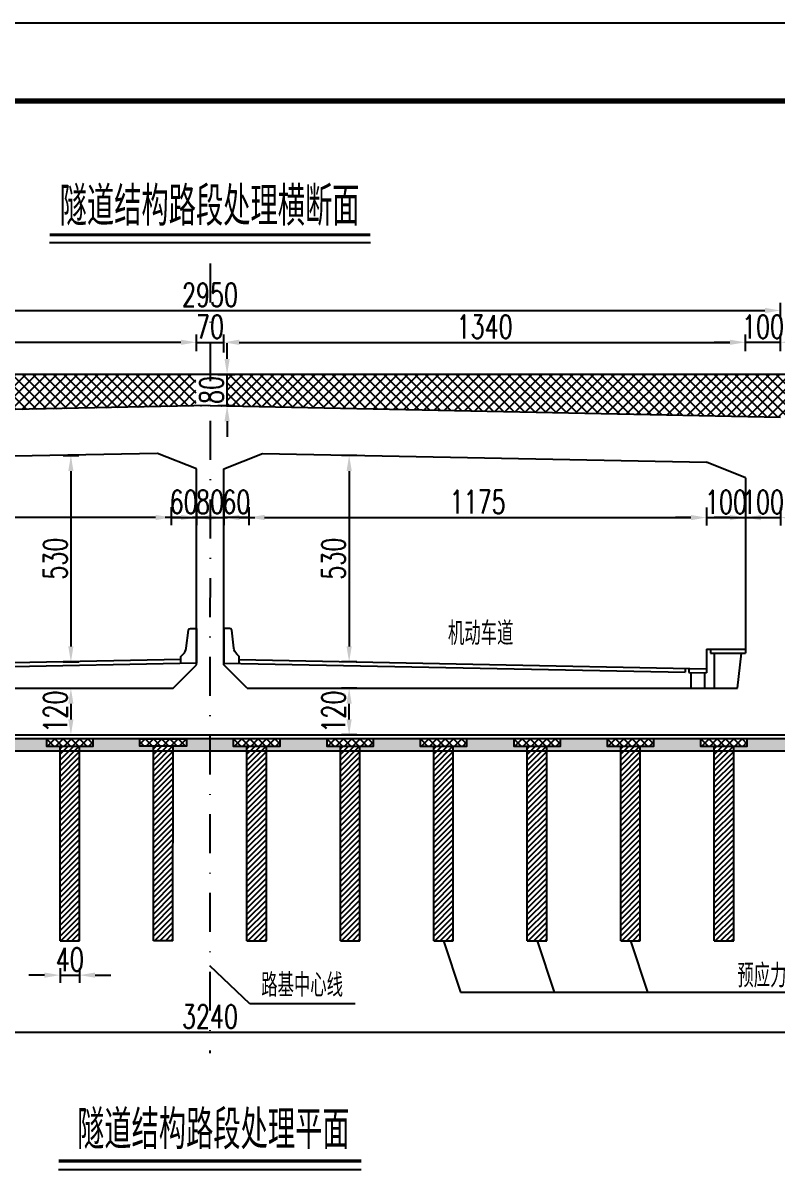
# Model space of a CAD drawing. Extents: x 216 to 1896, y 86 to 483.
# Drawn here: x 1651.8 to 1748.6, y 334.9 to 482.8 of the extents above; entities that cross this region are included whole.
import ezdxf
from ezdxf.enums import TextEntityAlignment as Align

# ---------------------------------------------------------------- set-up
doc = ezdxf.new("R2010")
doc.units = 0
doc.header["$LTSCALE"] = 5
doc.header["$MEASUREMENT"] = 0
doc.header["$PDMODE"] = 32
doc.header["$PDSIZE"] = 0.3
for name, pattern in [('DASHDOT', [1, 0.5, -0.25, 0, -0.25]), ('DASHED', [19.05, 12.7, -6.35]), ('HIDDEN', [0.375, 0.25, -0.125]), ('RICAD_LTYPE1', [0])]:
    doc.linetypes.add(name, pattern=pattern)
doc.layers.get('0').update_dxf_attribs({"linetype": 'CONTINUOUS'})
doc.layers.get('DEFPOINTS').update_dxf_attribs({"linetype": 'RICAD_LTYPE1'})
for name, color, linetype in [('2', 2, 'HIDDEN'), ('YOLLOW', 2, 'CONTINUOUS'), ('图框', 7, 'CONTINUOUS'), ('填充', 8, 'CONTINUOUS'), ('尺寸标注', 4, 'CONTINUOUS'), ('文字', 7, 'CONTINUOUS'), ('次轮廓', 7, 'CONTINUOUS'), ('次轮廓线', 7, 'CONTINUOUS'), ('结构', 7, 'CONTINUOUS'), ('轮廓线', 1, 'CONTINUOUS')]:
    doc.layers.add(name, color=color, linetype=linetype)
doc.styles.get("Standard").update_dxf_attribs({"font": 'simplex1.shx', "width": 0.7, "bigfont": 'hztxt.shx'})
doc.dimstyles.new('比例1：200', dxfattribs={"dimtxt": 3, "dimasz": 2, "dimexe": 1, "dimexo": 1, "dimgap": 0.5, "dimtad": 1, "dimlfac": 20, "dimzin": 13, "dimdsep": 46, "dimtxsty": 'Standard', "dimcen": -0.09, "dimclrd": 256, "dimclre": 256, "dimclrt": 7, "dimaunit": 1, "dimadec": 0, "dimazin": 0, "dimtfac": 0.0005, "dimtix": 1, "dimtmove": 2, "dimatfit": 3, "dimfxl": 0, "dimtolj": 1, "dimtzin": 13, "dimarcsym": 0})

# ---------------------------------------------------------------- blocks, each defined once
blk = doc.blocks.new('*D62')
at = {"layer": 'DEFPOINTS', "color": 0}
for p in [(1670.84, 421.69), (1674.09, 421.69), (1674.09, 419.38)]:
    blk.add_point(p, dxfattribs=at)
at = {"layer": '尺寸标注', "lineweight": -2}
for p, q in [((1670.84, 420.69), (1670.84, 418.38)), ((1674.09, 420.69), (1674.09, 418.38)), ((1668.84, 419.38), (1666.84, 419.38)), ((1670.84, 419.38), (1674.09, 419.38)), ((1676.09, 419.38), (1678.09, 419.38))]:
    blk.add_line(p, q, dxfattribs=at)
at = {"layer": '尺寸标注'}
for points in [[(1668.84, 419.72), (1668.84, 419.05), (1670.84, 419.38)], [(1676.09, 419.72), (1676.09, 419.05), (1674.09, 419.38)]]:
    blk.add_solid(points, dxfattribs=at)
at = {"layer": '尺寸标注', "color": 7, "insert": (1672.46, 421.38), "char_height": 3, "attachment_point": 5}
blk.add_mtext('\\A1;60', dxfattribs=at)
blk = doc.blocks.new('*D63')
at = {"layer": 'DEFPOINTS', "color": 0}
for p in [(1612.09, 421.69), (1670.84, 421.69), (1612.09, 419.38)]:
    blk.add_point(p, dxfattribs=at)
at = {"layer": '尺寸标注', "lineweight": -2}
for p, q in [((1612.09, 420.69), (1612.09, 418.38)), ((1670.84, 420.69), (1670.84, 418.38)), ((1668.84, 419.38), (1614.09, 419.38))]:
    blk.add_line(p, q, dxfattribs=at)
at = {"layer": '尺寸标注'}
for points in [[(1614.09, 419.72), (1614.09, 419.05), (1612.09, 419.38)], [(1668.84, 419.72), (1668.84, 419.05), (1670.84, 419.38)]]:
    blk.add_solid(points, dxfattribs=at)
at = {"layer": '尺寸标注', "color": 7, "insert": (1641.46, 421.38), "char_height": 3, "attachment_point": 5}
blk.add_mtext('\\A1;1175', dxfattribs=at)
blk = doc.blocks.new('*D66')
at = {"layer": 'DEFPOINTS', "color": 0}
for p in [(1677.59, 421.69), (1680.84, 421.69), (1677.59, 419.38)]:
    blk.add_point(p, dxfattribs=at)
at = {"layer": '尺寸标注', "lineweight": -2}
for p, q in [((1677.59, 420.69), (1677.59, 418.38)), ((1680.84, 420.69), (1680.84, 418.38)), ((1675.59, 419.38), (1673.59, 419.38)), ((1680.84, 419.38), (1677.59, 419.38)), ((1682.84, 419.38), (1684.84, 419.38))]:
    blk.add_line(p, q, dxfattribs=at)
at = {"layer": '尺寸标注'}
for points in [[(1675.59, 419.72), (1675.59, 419.05), (1677.59, 419.38)], [(1682.84, 419.72), (1682.84, 419.05), (1680.84, 419.38)]]:
    blk.add_solid(points, dxfattribs=at)
at = {"layer": '尺寸标注', "color": 7, "insert": (1679.21, 421.38), "char_height": 3, "attachment_point": 5, "rotation": 359.9865}
blk.add_mtext('\\A1;60', dxfattribs=at)
blk = doc.blocks.new('*D65')
at = {"layer": 'DEFPOINTS', "color": 0}
for p in [(1680.84, 421.69), (1739.59, 421.68), (1739.59, 419.37)]:
    blk.add_point(p, dxfattribs=at)
at = {"layer": '尺寸标注', "lineweight": -2}
for p, q in [((1680.84, 420.69), (1680.84, 418.38)), ((1739.59, 420.68), (1739.59, 418.37)), ((1682.84, 419.38), (1737.59, 419.37))]:
    blk.add_line(p, q, dxfattribs=at)
at = {"layer": '尺寸标注'}
for points in [[(1682.84, 419.72), (1682.84, 419.05), (1680.84, 419.38)], [(1737.59, 419.7), (1737.59, 419.04), (1739.59, 419.37)]]:
    blk.add_solid(points, dxfattribs=at)
at = {"layer": '尺寸标注', "color": 7, "insert": (1710.21, 421.38), "char_height": 3, "attachment_point": 5, "rotation": 359.9865}
blk.add_mtext('\\A1;1175', dxfattribs=at)
blk = doc.blocks.new('*D67')
at = {"layer": 'DEFPOINTS', "color": 0}
for p in [(1739.59, 421.68), (1744.59, 421.68), (1744.59, 419.37)]:
    blk.add_point(p, dxfattribs=at)
at = {"layer": '尺寸标注', "lineweight": -2}
for p, q in [((1739.59, 420.68), (1739.59, 418.37)), ((1744.59, 420.68), (1744.59, 418.37)), ((1737.59, 419.37), (1735.59, 419.37)), ((1739.59, 419.37), (1744.59, 419.37)), ((1746.59, 419.37), (1748.59, 419.37))]:
    blk.add_line(p, q, dxfattribs=at)
at = {"layer": '尺寸标注'}
for points in [[(1737.59, 419.7), (1737.59, 419.04), (1739.59, 419.37)], [(1746.59, 419.7), (1746.59, 419.03), (1744.59, 419.37)]]:
    blk.add_solid(points, dxfattribs=at)
at = {"layer": '尺寸标注', "color": 7, "insert": (1742.09, 421.37), "char_height": 3, "attachment_point": 5, "rotation": 359.9865}
blk.add_mtext('\\A1;100', dxfattribs=at)
blk = doc.blocks.new('*D68')
at = {"layer": 'DEFPOINTS', "color": 0}
for p in [(1655.98, 427.34), (1655.98, 400.84), (1657.97, 400.84)]:
    blk.add_point(p, dxfattribs=at)
at = {"layer": '尺寸标注', "lineweight": -2}
for p, q in [((1656.98, 427.34), (1658.97, 427.34)), ((1657.97, 425.34), (1657.97, 402.84)), ((1656.98, 400.84), (1658.97, 400.84))]:
    blk.add_line(p, q, dxfattribs=at)
at = {"layer": '尺寸标注'}
for points in [[(1657.63, 425.34), (1658.3, 425.34), (1657.97, 427.34)], [(1657.63, 402.84), (1658.3, 402.84), (1657.97, 400.84)]]:
    blk.add_solid(points, dxfattribs=at)
at = {"layer": '尺寸标注', "color": 7, "insert": (1655.97, 414.09), "char_height": 3, "attachment_point": 5, "rotation": 90}
blk.add_mtext('\\A1;530', dxfattribs=at)
blk = doc.blocks.new('*D69')
at = {"layer": 'DEFPOINTS', "color": 0}
for p in [(1695.69, 427.34), (1693.7, 400.84), (1695.69, 400.84)]:
    blk.add_point(p, dxfattribs=at)
at = {"layer": '尺寸标注', "lineweight": -2}
for p, q in [((1694.69, 427.34), (1692.7, 427.34)), ((1693.7, 425.34), (1693.7, 402.84)), ((1694.69, 400.84), (1692.7, 400.84))]:
    blk.add_line(p, q, dxfattribs=at)
at = {"layer": '尺寸标注'}
for points in [[(1693.37, 425.34), (1694.04, 425.34), (1693.7, 427.34)], [(1693.36, 402.84), (1694.03, 402.84), (1693.7, 400.84)]]:
    blk.add_solid(points, dxfattribs=at)
at = {"layer": '尺寸标注', "color": 7, "insert": (1691.7, 414.09), "char_height": 3, "attachment_point": 5, "rotation": 89.9865}
blk.add_mtext('\\A1;530', dxfattribs=at)
blk = doc.blocks.new('*D71')
at = {"layer": 'DEFPOINTS', "color": 0}
for p in [(1744.59, 421.68), (1749.09, 421.68), (1749.09, 419.37)]:
    blk.add_point(p, dxfattribs=at)
at = {"layer": '尺寸标注', "lineweight": -2}
for p, q in [((1744.59, 420.68), (1744.59, 418.37)), ((1749.09, 420.68), (1749.09, 418.37)), ((1742.59, 419.37), (1740.59, 419.37)), ((1744.59, 419.37), (1749.09, 419.37)), ((1751.09, 419.37), (1753.09, 419.37))]:
    blk.add_line(p, q, dxfattribs=at)
at = {"layer": '尺寸标注'}
for points in [[(1742.59, 419.7), (1742.59, 419.03), (1744.59, 419.37)], [(1751.09, 419.7), (1751.09, 419.03), (1749.09, 419.37)]]:
    blk.add_solid(points, dxfattribs=at)
at = {"layer": '尺寸标注', "color": 7, "insert": (1746.84, 421.37), "char_height": 3, "attachment_point": 5}
blk.add_mtext('\\A1;100', dxfattribs=at)
blk = doc.blocks.new('*D72')
at = {"layer": 'DEFPOINTS', "color": 0}
for p in [(1677.59, 421.69), (1674.09, 421.68), (1677.59, 419.38)]:
    blk.add_point(p, dxfattribs=at)
at = {"layer": '尺寸标注', "lineweight": -2}
for p, q in [((1674.09, 420.68), (1674.09, 418.38)), ((1677.59, 420.69), (1677.59, 418.38)), ((1672.09, 419.38), (1670.09, 419.38)), ((1674.09, 419.38), (1677.59, 419.38)), ((1679.59, 419.38), (1681.59, 419.38))]:
    blk.add_line(p, q, dxfattribs=at)
at = {"layer": '尺寸标注'}
for points in [[(1672.09, 419.72), (1672.09, 419.05), (1674.09, 419.38)], [(1679.59, 419.72), (1679.59, 419.05), (1677.59, 419.38)]]:
    blk.add_solid(points, dxfattribs=at)
at = {"layer": '尺寸标注', "color": 7, "insert": (1675.84, 421.38), "char_height": 3, "attachment_point": 5}
blk.add_mtext('\\A1;80', dxfattribs=at)
blk = doc.blocks.new('*D73')
at = {"layer": 'DEFPOINTS', "color": 0}
for p in [(1677.59, 441.86), (1674.09, 439.72), (1677.59, 439.55)]:
    blk.add_point(p, dxfattribs=at)
at = {"layer": '尺寸标注', "lineweight": -2}
for p, q in [((1674.09, 440.72), (1674.09, 442.86)), ((1677.59, 440.55), (1677.59, 442.86)), ((1672.09, 441.86), (1670.09, 441.86)), ((1674.09, 441.86), (1677.59, 441.86)), ((1679.59, 441.86), (1681.59, 441.86))]:
    blk.add_line(p, q, dxfattribs=at)
at = {"layer": '尺寸标注'}
for points in [[(1672.09, 442.2), (1672.09, 441.53), (1674.09, 441.86)], [(1679.59, 442.2), (1679.59, 441.53), (1677.59, 441.86)]]:
    blk.add_solid(points, dxfattribs=at)
at = {"layer": '尺寸标注', "color": 7, "insert": (1675.84, 443.86), "char_height": 3, "attachment_point": 5}
blk.add_mtext('\\A1;70', dxfattribs=at)
blk = doc.blocks.new('*D74')
at = {"layer": 'DEFPOINTS', "color": 0}
for p in [(1607.09, 441.86), (1607.09, 439.72), (1674.09, 439.72)]:
    blk.add_point(p, dxfattribs=at)
at = {"layer": '尺寸标注', "lineweight": -2}
for p, q in [((1607.09, 440.72), (1607.09, 442.86)), ((1674.09, 440.72), (1674.09, 442.86)), ((1672.09, 441.86), (1609.09, 441.86))]:
    blk.add_line(p, q, dxfattribs=at)
at = {"layer": '尺寸标注'}
for points in [[(1609.09, 442.2), (1609.09, 441.53), (1607.09, 441.86)], [(1672.09, 442.2), (1672.09, 441.53), (1674.09, 441.86)]]:
    blk.add_solid(points, dxfattribs=at)
at = {"layer": '尺寸标注', "color": 7, "insert": (1640.59, 443.86), "char_height": 3, "attachment_point": 5}
blk.add_mtext('\\A1;1340', dxfattribs=at)
blk = doc.blocks.new('*D75')
at = {"layer": 'DEFPOINTS', "color": 0}
for p in [(1744.59, 441.86), (1677.59, 439.72), (1744.59, 439.72)]:
    blk.add_point(p, dxfattribs=at)
at = {"layer": '尺寸标注', "lineweight": -2}
for p, q in [((1677.59, 440.72), (1677.59, 442.86)), ((1744.59, 440.72), (1744.59, 442.86)), ((1679.59, 441.86), (1742.59, 441.86))]:
    blk.add_line(p, q, dxfattribs=at)
at = {"layer": '尺寸标注'}
for points in [[(1679.59, 442.2), (1679.59, 441.53), (1677.59, 441.86)], [(1742.59, 442.2), (1742.59, 441.53), (1744.59, 441.86)]]:
    blk.add_solid(points, dxfattribs=at)
at = {"layer": '尺寸标注', "color": 7, "insert": (1711.09, 443.86), "char_height": 3, "attachment_point": 5}
blk.add_mtext('\\A1;1340', dxfattribs=at)
blk = doc.blocks.new('*D77')
at = {"layer": 'DEFPOINTS', "color": 0}
for p in [(1744.59, 441.86), (1744.59, 439.72), (1749.09, 439.72)]:
    blk.add_point(p, dxfattribs=at)
at = {"layer": '尺寸标注', "lineweight": -2}
for p, q in [((1744.59, 440.72), (1744.59, 442.86)), ((1749.09, 440.72), (1749.09, 442.86)), ((1742.59, 441.86), (1740.59, 441.86)), ((1749.09, 441.86), (1744.59, 441.86)), ((1751.09, 441.86), (1753.09, 441.86))]:
    blk.add_line(p, q, dxfattribs=at)
at = {"layer": '尺寸标注'}
for points in [[(1742.59, 442.2), (1742.59, 441.53), (1744.59, 441.86)], [(1751.09, 442.2), (1751.09, 441.53), (1749.09, 441.86)]]:
    blk.add_solid(points, dxfattribs=at)
at = {"layer": '尺寸标注', "color": 7, "insert": (1746.84, 443.86), "char_height": 3, "attachment_point": 5}
blk.add_mtext('\\A1;100', dxfattribs=at)
blk = doc.blocks.new('*D78')
at = {"layer": 'DEFPOINTS', "color": 0}
for p in [(1655.98, 397.47), (1655.98, 391.47), (1657.97, 391.47)]:
    blk.add_point(p, dxfattribs=at)
at = {"layer": '尺寸标注', "lineweight": -2}
for p, q in [((1656.98, 397.47), (1658.97, 397.47)), ((1657.97, 395.47), (1657.97, 393.47)), ((1656.98, 391.47), (1658.97, 391.47))]:
    blk.add_line(p, q, dxfattribs=at)
at = {"layer": '尺寸标注'}
for points in [[(1657.63, 395.47), (1658.3, 395.47), (1657.97, 397.47)], [(1657.63, 393.47), (1658.3, 393.47), (1657.97, 391.47)]]:
    blk.add_solid(points, dxfattribs=at)
at = {"layer": '尺寸标注', "color": 7, "insert": (1655.97, 394.47), "char_height": 3, "attachment_point": 5, "rotation": 90}
blk.add_mtext('\\A1;120', dxfattribs=at)
blk = doc.blocks.new('*D79')
at = {"layer": 'DEFPOINTS', "color": 0}
for p in [(1693.7, 397.47), (1695.69, 397.47), (1695.69, 391.47)]:
    blk.add_point(p, dxfattribs=at)
at = {"layer": '尺寸标注', "lineweight": -2}
for p, q in [((1694.69, 397.47), (1692.7, 397.47)), ((1693.7, 393.47), (1693.7, 395.47)), ((1694.69, 391.47), (1692.7, 391.47))]:
    blk.add_line(p, q, dxfattribs=at)
at = {"layer": '尺寸标注'}
for points in [[(1693.36, 395.47), (1694.03, 395.47), (1693.7, 397.47)], [(1693.36, 393.47), (1694.03, 393.47), (1693.7, 391.47)]]:
    blk.add_solid(points, dxfattribs=at)
at = {"layer": '尺寸标注', "color": 7, "insert": (1691.7, 394.47), "char_height": 3, "attachment_point": 5, "rotation": 90}
blk.add_mtext('\\A1;120', dxfattribs=at)
blk = doc.blocks.new('*D80')
at = {"layer": 'DEFPOINTS', "color": 0}
for p in [(1749.09, 445.95), (1602.59, 443.88), (1749.09, 443.88)]:
    blk.add_point(p, dxfattribs=at)
at = {"layer": '尺寸标注', "lineweight": -2}
for p, q in [((1602.59, 444.88), (1602.59, 446.95)), ((1749.09, 444.88), (1749.09, 446.95)), ((1604.59, 445.95), (1747.09, 445.95))]:
    blk.add_line(p, q, dxfattribs=at)
at = {"layer": '尺寸标注'}
for points in [[(1604.59, 446.28), (1604.59, 445.61), (1602.59, 445.95)], [(1747.09, 446.28), (1747.09, 445.61), (1749.09, 445.95)]]:
    blk.add_solid(points, dxfattribs=at)
at = {"layer": '尺寸标注', "color": 7, "insert": (1675.84, 447.95), "char_height": 3, "attachment_point": 5}
blk.add_mtext('\\A1;2950', dxfattribs=at)
blk = doc.blocks.new('*D92')
at = {"layer": 'DEFPOINTS', "color": 0}
for p in [(1656.58, 362.56), (1659.08, 362.56), (1659.08, 360.65)]:
    blk.add_point(p, dxfattribs=at)
at = {"layer": '尺寸标注', "lineweight": -2}
for p, q in [((1656.58, 361.56), (1656.58, 359.65)), ((1659.08, 361.56), (1659.08, 359.65)), ((1654.58, 360.65), (1652.58, 360.65)), ((1656.58, 360.65), (1659.08, 360.65)), ((1661.08, 360.65), (1663.08, 360.65))]:
    blk.add_line(p, q, dxfattribs=at)
at = {"layer": '尺寸标注'}
for points in [[(1654.58, 360.98), (1654.58, 360.31), (1656.58, 360.65)], [(1661.08, 360.98), (1661.08, 360.31), (1659.08, 360.65)]]:
    blk.add_solid(points, dxfattribs=at)
at = {"layer": '尺寸标注', "color": 7, "insert": (1657.83, 362.65), "char_height": 3, "attachment_point": 5}
blk.add_mtext('\\A1;40', dxfattribs=at)
blk = doc.blocks.new('*D130')
at = {"layer": 'DEFPOINTS', "color": 0}
for p in [(1675.84, 437.74), (1678.03, 437.74), (1675.84, 433.74)]:
    blk.add_point(p, dxfattribs=at)
at = {"layer": '尺寸标注', "lineweight": -2}
for p, q in [((1678.03, 439.74), (1678.03, 441.74)), ((1676.84, 437.74), (1679.03, 437.74)), ((1678.03, 433.74), (1678.03, 437.74)), ((1676.84, 433.74), (1679.03, 433.74)), ((1678.03, 431.74), (1678.03, 429.74))]:
    blk.add_line(p, q, dxfattribs=at)
at = {"layer": '尺寸标注'}
for points in [[(1677.69, 439.74), (1678.36, 439.74), (1678.03, 437.74)], [(1677.69, 431.74), (1678.36, 431.74), (1678.03, 433.74)]]:
    blk.add_solid(points, dxfattribs=at)
at = {"layer": '尺寸标注', "color": 7, "insert": (1676.03, 435.74), "char_height": 3, "attachment_point": 5, "rotation": 90}
blk.add_mtext('\\A1;80', dxfattribs=at)
blk = doc.blocks.new('*D169')
at = {"layer": 'DEFPOINTS', "color": 0}
for p in [(1594.83, 355.43), (1756.83, 355.43), (1756.83, 353.32)]:
    blk.add_point(p, dxfattribs=at)
at = {"layer": '尺寸标注', "lineweight": -2}
for p, q in [((1594.83, 354.43), (1594.83, 352.32)), ((1756.83, 354.43), (1756.83, 352.32)), ((1596.83, 353.32), (1754.83, 353.32))]:
    blk.add_line(p, q, dxfattribs=at)
at = {"layer": '尺寸标注'}
for points in [[(1596.83, 353.65), (1596.83, 352.99), (1594.83, 353.32)], [(1754.83, 353.65), (1754.83, 352.99), (1756.83, 353.32)]]:
    blk.add_solid(points, dxfattribs=at)
at = {"layer": '尺寸标注', "color": 7, "insert": (1675.83, 355.32), "char_height": 3, "attachment_point": 5}
blk.add_mtext('\\A1;3240', dxfattribs=at)

msp = doc.modelspace()

# ---------------------------------------------------------------- hatches: boundary and pattern name
at = {"layer": 'YOLLOW'}
h = msp.add_hatch(dxfattribs=at)
h.set_pattern_fill('ANSI37', color=9, scale=7.5, style=0)
h.paths.add_polyline_path([(1511.83874, 437.74002), (1511.83874, 431.79002), (1602.58759, 431.79002), (1602.5779, 432.27483), (1675.83503, 433.73997), (1749.08759, 432.27502), (1812.96717, 432.27502), (1812.96717, 433.24003), (1811.46717, 434.74003), (1811.46717, 436.24003), (1796.88804, 436.24003), (1796.88804, 434.74003), (1794.88804, 434.74003), (1794.88804, 437.74002)])
h.paths.add_polyline_path([(1558.11955, 436.43791), (1567.68962, 436.43791), (1567.68962, 432.5513), (1558.11955, 432.5513)], flags=16)
h.paths.add_polyline_path([(1678.02779, 437.74002), (1674.02936, 437.74002), (1674.02936, 433.70386), (1678.02779, 433.70386)], flags=17)
h.paths.add_polyline_path([(1768.11597, 436.88796), (1777.30493, 436.88796), (1777.30493, 433.01754), (1768.11597, 433.01754)], flags=16)
h = msp.add_hatch(dxfattribs=at)
h.set_pattern_fill('HONEY', color=256, scale=3, style=0)
h.set_pattern_definition([(0, (-34.40697, 4e-13), (0.5625, 0.324759525), [0.375, -0.75]), (120, (-34.40697, 4e-13), (-0.5625, 0.32475953), [0.375, -0.75]), (60, (-34.40697, 4e-13), (1e-09, 0.64951905), [-0.75, 0.375])])
h.paths.add_polyline_path([(1608.57571, 389.42413), (1608.57571, 390.0295), (1606.82571, 390.0295), (1606.82571, 390.96548), (1603.05763, 390.96549), (1601.90635, 389.42425)])
h.paths.add_polyline_path([(1601.90635, 389.42425), (1603.05763, 390.96549), (1600.82572, 390.96549), (1600.82572, 390.0295), (1599.07572, 390.0295), (1599.07572, 389.42431)])
h.paths.add_polyline_path([(1620.57571, 389.42392), (1620.57571, 390.0295), (1618.82571, 390.0295), (1618.82571, 390.96546), (1612.82571, 390.96547), (1612.82571, 390.0295), (1611.07571, 390.0295), (1611.07571, 389.42409)])
h.paths.add_polyline_path([(1632.5757, 389.4237), (1632.5757, 390.0295), (1630.8257, 390.0295), (1630.8257, 390.96545), (1624.82571, 390.96546), (1624.82571, 390.0295), (1623.07571, 390.0295), (1623.07571, 389.42387)])
h.paths.add_polyline_path([(1644.5757, 389.42348), (1644.5757, 390.0295), (1642.8257, 390.0295), (1642.8257, 390.96543), (1636.8257, 390.96544), (1636.8257, 390.0295), (1635.0757, 390.0295), (1635.0757, 389.42365)])
h.paths.add_polyline_path([(1656.5757, 389.42326), (1656.5757, 390.02926), (1654.8257, 390.02926), (1654.8257, 390.96541), (1648.8257, 390.96542), (1648.8257, 390.0295), (1647.0757, 390.0295), (1647.0757, 389.42343)])
h.paths.add_polyline_path([(1668.583, 389.42304), (1668.58318, 390.02909), (1666.83318, 390.0295), (1666.8334, 390.96539), (1660.8257, 390.9654), (1660.8257, 390.02926), (1659.0757, 390.02926), (1659.0757, 389.42322)])
h.paths.add_polyline_path([(1675.82997, 389.42291), (1675.83015, 390.96538), (1672.83341, 390.96539), (1672.83318, 390.02809), (1671.08318, 390.0285), (1671.083, 389.423)])
h.paths.add_polyline_path([(1680.57569, 389.42283), (1680.57569, 390.02667), (1678.82569, 390.02667), (1678.82569, 390.96538), (1675.83015, 390.96538), (1675.82997, 389.42291)])
h.paths.add_polyline_path([(1684.82569, 390.96537), (1684.82569, 390.02667), (1683.07569, 390.02667), (1683.07569, 389.42278), (1692.57569, 389.42261), (1692.57569, 390.02667), (1690.82569, 390.02667), (1690.82569, 390.96536)])
h.paths.add_polyline_path([(1704.57568, 389.42239), (1704.57568, 390.02667), (1702.82568, 390.02667), (1702.82568, 390.96534), (1696.82569, 390.96535), (1696.82569, 390.02667), (1695.07569, 390.02667), (1695.07569, 389.42256)])
h.paths.add_polyline_path([(1708.82568, 390.96533), (1708.82568, 390.02667), (1707.07568, 390.02667), (1707.07568, 389.42234), (1716.57568, 389.42217), (1716.57568, 390.02667), (1714.82568, 390.02667), (1714.82568, 390.96532)])
h.paths.add_polyline_path([(1728.57568, 389.42195), (1728.57568, 390.02667), (1726.82568, 390.02667), (1726.82568, 390.96531), (1720.82568, 390.96532), (1720.82568, 390.02667), (1719.07568, 390.02667), (1719.07568, 389.42213)])
h.paths.add_polyline_path([(1732.82568, 390.9653), (1732.82568, 390.02667), (1731.07568, 390.02667), (1731.07568, 389.42191), (1740.57567, 389.42174), (1740.57567, 390.02667), (1738.82567, 390.02667), (1738.82567, 390.96529)])
h.paths.add_polyline_path([(1744.82567, 390.96528), (1744.82567, 390.02667), (1743.07567, 390.02667), (1743.07567, 389.42169), (1752.57567, 389.42152), (1752.57567, 390.02667), (1750.82567, 390.02667), (1750.82567, 390.96527)])
at = {"layer": '填充'}
h = msp.add_hatch(dxfattribs=at)
h.set_pattern_fill('ANSI31', color=256, scale=4, style=0)
h.set_pattern_definition([(45, (-739.4342, -215.2167), (-0.35355339, 0.35355339), [])])
h.paths.add_polyline_path([(1656.5757, 390.0295), (1656.5757, 365.06394), (1659.0757, 365.06394), (1659.0757, 390.0295)])
h = msp.add_hatch(dxfattribs=at)
h.set_pattern_fill('ANSI31', color=256, scale=4, style=0)
h.set_pattern_definition([(45, (-727.4342, -215.2177), (-0.35355339, 0.35355339), [])])
h.paths.add_polyline_path([(1668.5757, 390.0285), (1668.5757, 365.06294), (1671.0757, 365.06294), (1671.0757, 390.0285)])
h = msp.add_hatch(dxfattribs=at)
h.set_pattern_fill('ANSI31', color=256, scale=4, style=0)
h.set_pattern_definition([(45, (-715.4342, -215.2167), (-0.35355339, 0.35355339), [])])
h.paths.add_polyline_path([(1680.57569, 390.0295), (1680.57569, 365.06394), (1683.07569, 365.06394), (1683.07569, 390.0295)])
h = msp.add_hatch(dxfattribs=at)
h.set_pattern_fill('ANSI31', color=256, scale=4, style=0)
h.set_pattern_definition([(45, (-703.4342, -215.2195), (-0.35355339, 0.35355339), [])])
h.paths.add_polyline_path([(1692.57569, 390.02667), (1692.57569, 365.06111), (1695.07569, 365.06111), (1695.07569, 390.02667)])
h = msp.add_hatch(dxfattribs=at)
h.set_pattern_fill('ANSI31', color=256, scale=4, style=0)
h.set_pattern_definition([(45, (-691.43423, -215.2167), (-0.35355339, 0.35355339), [])])
h.paths.add_polyline_path([(1704.57568, 390.0295), (1704.57568, 365.06394), (1707.07568, 365.06394), (1707.07568, 390.0295)])
h = msp.add_hatch(dxfattribs=at)
h.set_pattern_fill('ANSI31', color=256, scale=4, style=0)
h.set_pattern_definition([(45, (-679.43423, -215.2195), (-0.35355339, 0.35355339), [])])
h.paths.add_polyline_path([(1716.57568, 390.02667), (1716.57568, 365.06111), (1719.07568, 365.06111), (1719.07568, 390.02667)])
h = msp.add_hatch(dxfattribs=at)
h.set_pattern_fill('ANSI31', color=256, scale=4, style=0)
h.set_pattern_definition([(45, (-667.43424, -215.2167), (-0.35355339, 0.35355339), [])])
h.paths.add_polyline_path([(1728.57568, 390.0295), (1728.57568, 365.06394), (1731.07568, 365.06394), (1731.07568, 390.0295)])
h = msp.add_hatch(dxfattribs=at)
h.set_pattern_fill('ANSI31', color=256, scale=4, style=0)
h.set_pattern_definition([(45, (-655.43424, -215.2195), (-0.35355339, 0.35355339), [])])
h.paths.add_polyline_path([(1740.57567, 390.02667), (1740.57567, 365.06111), (1743.07567, 365.06111), (1743.07567, 390.02667)])
at = {"layer": '尺寸标注'}
h = msp.add_hatch(dxfattribs=at)
h.set_pattern_fill('ANSI37', color=8, scale=6, style=0)
h.set_pattern_definition([(45, (-400.70985, -186.04055), (-0.53033009, 0.53033009), []), (135, (-400.70985, -186.04055), (-0.53033009, -0.53033009), [])])
h.paths.add_polyline_path([(1654.8257, 390.96526), (1654.8257, 390.02926), (1660.8257, 390.02926), (1660.8257, 390.96526)])
h = msp.add_hatch(dxfattribs=at)
h.set_pattern_fill('ANSI37', color=8, scale=6, style=0)
h.set_pattern_definition([(134.98651, (3728.23305, -186.52566), (0.53045493, 0.5302052), []), (44.98651, (3728.23305, -186.52566), (0.5302052, -0.53045493), [])])
h.paths.add_polyline_path([(1672.8334, 390.96409), (1672.83318, 390.02809), (1666.83318, 390.0295), (1666.8334, 390.9655)])
h = msp.add_hatch(dxfattribs=at)
h.set_pattern_fill('ANSI37', color=8, scale=6, style=0)
h.set_pattern_definition([(45, (-376.70986, -186.04314), (-0.53033009, 0.53033009), []), (135, (-376.70986, -186.04314), (-0.53033009, -0.53033009), [])])
h.paths.add_polyline_path([(1678.82569, 390.96267), (1678.82569, 390.02667), (1684.82569, 390.02667), (1684.82569, 390.96267)])
h = msp.add_hatch(dxfattribs=at)
h.set_pattern_fill('ANSI37', color=8, scale=6, style=0)
h.set_pattern_definition([(45, (-364.70986, -186.04314), (-0.53033009, 0.53033009), []), (135, (-364.70986, -186.04314), (-0.53033009, -0.53033009), [])])
h.paths.add_polyline_path([(1690.82569, 390.96267), (1690.82569, 390.02667), (1696.82569, 390.02667), (1696.82569, 390.96267)])
h = msp.add_hatch(dxfattribs=at)
h.set_pattern_fill('ANSI37', color=8, scale=6, style=0)
h.set_pattern_definition([(45, (-352.7099, -186.04314), (-0.53033009, 0.53033009), []), (135, (-352.7099, -186.04314), (-0.53033009, -0.53033009), [])])
h.paths.add_polyline_path([(1702.82568, 390.96267), (1702.82568, 390.02667), (1708.82568, 390.02667), (1708.82568, 390.96267)])
h = msp.add_hatch(dxfattribs=at)
h.set_pattern_fill('ANSI37', color=8, scale=6, style=0)
h.set_pattern_definition([(45, (-340.7099, -186.04314), (-0.53033009, 0.53033009), []), (135, (-340.7099, -186.04314), (-0.53033009, -0.53033009), [])])
h.paths.add_polyline_path([(1714.82568, 390.96267), (1714.82568, 390.02667), (1720.82568, 390.02667), (1720.82568, 390.96267)])
h = msp.add_hatch(dxfattribs=at)
h.set_pattern_fill('ANSI37', color=8, scale=6, style=0)
h.set_pattern_definition([(45, (-328.7099, -186.04314), (-0.53033009, 0.53033009), []), (135, (-328.7099, -186.04314), (-0.53033009, -0.53033009), [])])
h.paths.add_polyline_path([(1726.82568, 390.96267), (1726.82568, 390.02667), (1732.82568, 390.02667), (1732.82568, 390.96267)])
h = msp.add_hatch(dxfattribs=at)
h.set_pattern_fill('ANSI37', color=8, scale=6, style=0)
h.set_pattern_definition([(45, (-316.7099, -186.04314), (-0.53033009, 0.53033009), []), (135, (-316.7099, -186.04314), (-0.53033009, -0.53033009), [])])
h.paths.add_polyline_path([(1738.82567, 390.96267), (1738.82567, 390.02667), (1744.82567, 390.02667), (1744.82567, 390.96267)])

# ---------------------------------------------------------------- linework, layer by layer
for p, q in [((1655.23412, 454.65468), (1696.44193, 454.65468)), ((1656.39333, 335.71809), (1695.25709, 335.71809))]:
    msp.add_line(p, q)
msp.add_lwpolyline([(1895.99162, 185.83595), (1895.99162, 482.83595), (1475.99162, 482.83595), (1475.99162, 185.83595)], close=True)
at = {"const_width": 0.4}
for points in [[(1655.23412, 455.65468), (1696.43505, 455.65468)], [(1656.39333, 336.79247), (1695.25709, 336.79247)]]:
    msp.add_lwpolyline(points, dxfattribs=at)
at = {"layer": '2', "linetype": 'DASHDOT', "ltscale": 2}
msp.add_line((1675.83712, 451.99185), (1675.82554, 350.63076), dxfattribs=at)
at = {"layer": '图框', "const_width": 0.7}
msp.add_lwpolyline([(1885.99162, 472.83595), (1505.99162, 472.83595), (1505.99162, 195.83595), (1885.99162, 195.83595), (1885.99162, 472.83595)], dxfattribs=at)
at = {"layer": '文字', "color": 2}
for p, q in [((1705.82568, 365.06111), (1708.0195, 358.46631)), ((1717.82568, 365.06111), (1720.0195, 358.46631)), ((1729.82568, 365.06111), (1732.0195, 358.46631)), ((1680.94981, 356.98237), (1675.82659, 361.8238)), ((1708.0195, 358.46631), (1761.98252, 358.46631)), ((1694.45245, 356.98237), (1680.94981, 356.98237))]:
    msp.add_line(p, q, dxfattribs=at)
at = {"layer": '次轮廓'}
for points in [[(1654.8257, 390.96526), (1654.8257, 390.02926), (1660.8257, 390.02926), (1660.8257, 390.96526), (1654.8257, 390.96526)], [(1672.8334, 390.96409), (1672.83318, 390.02809), (1666.83318, 390.0295), (1666.8334, 390.9655), (1672.8334, 390.96409)], [(1678.82569, 390.96267), (1678.82569, 390.02667), (1684.82569, 390.02667), (1684.82569, 390.96267), (1678.82569, 390.96267)], [(1690.82569, 390.96267), (1690.82569, 390.02667), (1696.82569, 390.02667), (1696.82569, 390.96267), (1690.82569, 390.96267)], [(1702.82568, 390.96267), (1702.82568, 390.02667), (1708.82568, 390.02667), (1708.82568, 390.96267), (1702.82568, 390.96267)], [(1714.82568, 390.96267), (1714.82568, 390.02667), (1720.82568, 390.02667), (1720.82568, 390.96267), (1714.82568, 390.96267)], [(1726.82568, 390.96267), (1726.82568, 390.02667), (1732.82568, 390.02667), (1732.82568, 390.96267), (1726.82568, 390.96267)], [(1738.82567, 390.96267), (1738.82567, 390.02667), (1744.82567, 390.02667), (1744.82567, 390.96267), (1738.82567, 390.96267)]]:
    msp.add_lwpolyline(points, dxfattribs=at)
at = {"layer": '次轮廓线'}
for p, q in [((1739.58759, 402.46502), (1739.58759, 399.46002)), ((1739.58759, 402.46502), (1744.58759, 402.46502)), ((1740.08759, 402.46502), (1740.08759, 401.96502)), ((1672.08759, 401.16502), (1612.08759, 399.96502)), ((1679.58759, 401.16502), (1739.58759, 399.96502)), ((1740.08759, 401.96502), (1744.58759, 401.96502)), ((1740.58759, 401.96502), (1740.58759, 397.46502)), ((1674.08759, 400.70502), (1614.83759, 399.52002)), ((1677.58759, 400.70502), (1736.83759, 399.52002)), ((1736.83759, 400.02002), (1736.83759, 399.52002)), ((1737.33759, 400.01002), (1737.33759, 399.50502)), ((1737.33759, 399.50502), (1739.58759, 399.46002)), ((1737.58759, 399.50002), (1737.58759, 397.46502)), ((1739.33759, 399.46502), (1739.33759, 397.46502))]:
    msp.add_line(p, q, dxfattribs=at)
at = {"layer": '次轮廓线', "ltscale": 100}
for points in [[(1672.08759, 400.66502), (1672.08759, 401.47834, -0.198912367), (1672.1242, 401.56673), (1672.40326, 401.84578, 0.166781898), (1672.76685, 402.5892), (1673.06022, 404.93612, -0.378242452), (1673.30829, 405.15511), (1674.08759, 405.15511), (1674.08759, 400.70502)], [(1679.58759, 400.66502), (1679.58759, 401.47834, 0.198912367), (1679.55098, 401.56673), (1679.27193, 401.84578, -0.166781898), (1678.90833, 402.5892), (1678.61497, 404.93612, 0.378242452), (1678.3669, 405.15511), (1677.58759, 405.15511), (1677.58759, 400.70502)]]:
    msp.add_lwpolyline(points, format="xyb", dxfattribs=at)
at = {"layer": '结构', "color": 1, "linetype": 'DASHED', "ltscale": 5}
for p, q in [((1656.5757, 365.06394), (1656.5757, 390.0295)), ((1659.0757, 365.06394), (1659.0757, 390.0295)), ((1668.5757, 365.06353), (1668.58318, 390.02909)), ((1671.0757, 365.06294), (1671.08318, 390.0285)), ((1680.57569, 365.06111), (1680.57569, 390.02667)), ((1683.07569, 365.06111), (1683.07569, 390.02667)), ((1692.57569, 365.06111), (1692.57569, 390.02667)), ((1695.07569, 365.06111), (1695.07569, 390.02667)), ((1704.57568, 365.06111), (1704.57568, 390.02667)), ((1707.07568, 365.06111), (1707.07568, 390.02667)), ((1716.57568, 365.06111), (1716.57568, 390.02667)), ((1719.07568, 365.06111), (1719.07568, 390.02667)), ((1728.57568, 365.06111), (1728.57568, 390.02667)), ((1731.07568, 365.06111), (1731.07568, 390.02667)), ((1740.57567, 365.06111), (1740.57567, 390.02667)), ((1743.07567, 365.06111), (1743.07567, 390.02667)), ((1656.5757, 365.06394), (1659.0757, 365.06394)), ((1671.0757, 365.06294), (1668.5757, 365.06353)), ((1680.57569, 365.06111), (1683.07569, 365.06111)), ((1692.57569, 365.06111), (1695.07569, 365.06111)), ((1704.57568, 365.06111), (1707.07568, 365.06111)), ((1716.57568, 365.06111), (1719.07568, 365.06111)), ((1728.57568, 365.06111), (1731.07568, 365.06111)), ((1740.57567, 365.06111), (1743.07567, 365.06111))]:
    msp.add_line(p, q, dxfattribs=at)
at = {"layer": '轮廓线'}
for p, q in [((1794.88804, 437.74002), (1511.83874, 437.74002)), ((1675.83759, 433.74002), (1602.58759, 432.27502)), ((1675.83759, 433.74002), (1749.08759, 432.27502)), ((1669.08759, 427.60502), (1612.08759, 426.46502)), ((1674.08759, 425.60502), (1669.08759, 427.60502)), ((1677.58759, 425.60502), (1682.58759, 427.60502)), ((1682.58759, 427.60502), (1739.58759, 426.46502)), ((1744.58759, 424.46502), (1739.58759, 426.46502)), ((1674.08759, 400.46502), (1674.08759, 425.60502)), ((1677.58759, 400.46502), (1677.58759, 425.60502)), ((1744.58759, 424.46502), (1744.58759, 401.96502)), ((1743.58197, 397.46502), (1744.08759, 401.96502)), ((1671.08759, 397.46502), (1674.08759, 400.46502)), ((1680.58759, 397.46502), (1677.58759, 400.46502)), ((1608.09321, 397.46502), (1671.08759, 397.46502)), ((1680.58759, 397.46502), (1743.58197, 397.46502)), ((1756.82567, 390.96526), (1594.82572, 390.9655)), ((1755.58759, 391.46502), (1596.08759, 391.46502)), ((1581.58759, 389.42462), (1770.08713, 389.4212))]:
    msp.add_line(p, q, dxfattribs=at)

# ---------------------------------------------------------------- texts
at = {"color": 7, "width": 0.7}
for s, p in [('隧道结构路段处理横断面', (1656.52992, 456.82974)), ('隧道结构路段处理平面', (1658.76113, 338.32123))]:
    msp.add_text(s, height=5, dxfattribs=at).set_placement(p)
at = {"layer": '文字', "width": 0.7}
for s, p in [('机动车道', (1706.38909, 404.49545)), ('路基中心线', (1682.40956, 359.36345)), ('预应力高强砼管桩', (1743.55461, 360.57243))]:
    msp.add_text(s, height=3, dxfattribs=at).set_placement(p, align=Align.MIDDLE_LEFT)

# ---------------------------------------------------------------- dimensions: what is measured, and where the dimension line sits
at = {"layer": '尺寸标注'}
for base, p1, p2, text, picture, middle in [((1749.08709, 445.94795), (1602.58721, 443.87774), (1749.08709, 443.87774), '2950', '*D80', (1675.83715, 447.94795)), ((1744.58759, 441.86488), (1749.08759, 439.72431), (1744.58759, 439.72431), '100', '*D77', (1746.83759, 443.86488)), ((1674.08759, 419.38293), (1670.83759, 421.69361), (1674.08759, 421.69361), '60', '*D62', (1672.46259, 421.38293)), ((1677.58759, 419.38293), (1674.08759, 421.67784), (1677.58759, 421.69361), '80', '*D72', (1675.83759, 421.38293)), ((1749.08759, 419.36633), (1744.58759, 421.67793), (1749.08759, 421.67793), '100', '*D71', (1746.83759, 421.36633))]:
    dim = msp.add_linear_dim(base=base, p1=p1, p2=p2, text=text, dimstyle='比例1：200', dxfattribs=at)
    dim.commit()
    dim.dimension.update_dxf_attribs({"geometry": picture, "text_midpoint": middle})
for base, p1, p2, picture, middle in [((1607.08721, 441.86488), (1674.08721, 439.72431), (1607.08721, 439.72431), '*D74', (1640.58721, 443.86488)), ((1677.58721, 441.86488), (1674.08721, 439.72431), (1677.58721, 439.5542), '*D73', (1675.83721, 443.86488)), ((1744.58759, 441.86495), (1677.58759, 439.72431), (1744.58759, 439.72431), '*D75', (1711.08759, 443.86495)), ((1612.08759, 419.38293), (1670.83759, 421.69361), (1612.08759, 421.69361), '*D63', (1641.46259, 421.38293)), ((1756.82565, 353.31855), (1594.8257, 355.43449), (1756.82565, 355.43449), '*D169', (1675.82568, 355.31855))]:
    dim = msp.add_linear_dim(base=base, p1=p1, p2=p2, dimstyle='比例1：200', dxfattribs=at)
    dim.commit()
    dim.dimension.update_dxf_attribs({"geometry": picture, "text_midpoint": middle})
for base, p1, p2, angle, picture, middle in [((1678.02779, 437.74002), (1675.83759, 433.74002), (1675.83534, 437.74002), 90, '*D130', (1676.02779, 435.74002)), ((1657.96663, 400.84278), (1655.97525, 427.34288), (1655.97525, 400.84278), 90, '*D68', (1655.96663, 414.09283)), ((1693.69732, 400.84325), (1695.69494, 427.34288), (1695.6887, 400.84278), 89.9865105, '*D69', (1691.70044, 414.09377)), ((1739.58705, 419.36889), (1680.83759, 421.69341), (1739.58759, 421.67958), 179.9865105, '*D65', (1710.21252, 421.37581)), ((1744.58705, 419.36772), (1739.58759, 421.67958), (1744.58759, 421.6784), 179.9865105, '*D67', (1742.08752, 421.36831)), ((1657.96663, 391.46502), (1655.97525, 397.46502), (1655.97525, 391.46502), 90, '*D78', (1655.96663, 394.46502)), ((1693.69732, 397.46502), (1695.68861, 391.46502), (1695.68861, 397.46502), 90, '*D79', (1691.69732, 394.46502))]:
    dim = msp.add_linear_dim(base=base, p1=p1, p2=p2, angle=angle, dimstyle='比例1：200', dxfattribs=at)
    dim.commit()
    dim.dimension.update_dxf_attribs({"geometry": picture, "text_midpoint": middle})
dim = msp.add_linear_dim(base=(1677.58616, 419.38349), p1=(1680.8367, 421.69341), p2=(1677.5867, 421.69418), angle=179.9865105, text='60', dimstyle='比例1：200', dxfattribs=at)
dim.commit()
dim.dimension.update_dxf_attribs({"geometry": '*D66', "text_midpoint": (1679.21163, 421.38311)})
dim = msp.add_linear_dim(base=(1659.0757, 360.64784), p1=(1656.5757, 362.55832), p2=(1659.0757, 362.55832), text='40', dimstyle='比例1：200', override={"dimtxsty": 'Standard'}, dxfattribs=at)
dim.commit()
dim.dimension.update_dxf_attribs({"geometry": '*D92', "text_midpoint": (1657.8257, 362.64784)})

doc.saveas('drawing.dxf')
